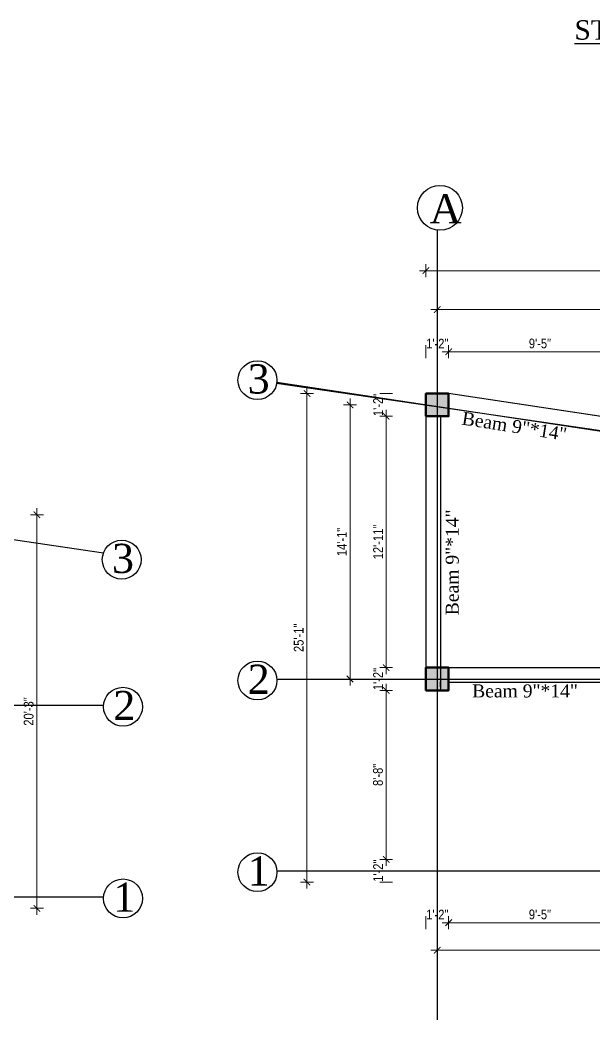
# Model space of a CAD drawing. Header units: inches. Extents: x -10117506 to -5032697, y -6529230 to -3254494.
# Drawn here: x -5041607 to -5041253, y -3261052 to -3260435 of the extents above; entities that cross this region are included whole.
import ezdxf
from ezdxf.enums import TextEntityAlignment as Align

# ---------------------------------------------------------------- set-up
doc = ezdxf.new("R2010")
doc.units = ezdxf.units.IN
doc.header["$LTSCALE"] = 2
doc.header["$MEASUREMENT"] = 0
doc.header["$PDMODE"] = 34
doc.layers.get('0').update_dxf_attribs({"linetype": 'CONTINUOUS'})
doc.layers.get('DEFPOINTS').update_dxf_attribs({"color": 141, "linetype": 'CONTINUOUS'})
for name, color, linetype, lineweight in [('C-COLUMN', 1, 'CONTINUOUS', 50), ('DIM 1-100', 4, 'CONTINUOUS', 13), ('Toilet', 7, 'CONTINUOUS', 25)]:
    doc.layers.add(name, color=color, linetype=linetype, lineweight=lineweight)
doc.layers.add('WAll', color=20, linetype='CONTINUOUS')
doc.styles.add('ordinary', font='times.ttf')
doc.styles.get("Standard").update_dxf_attribs({"font": 'ARIALN.TTF'})
doc.dimstyles.new('1 by 96', dxfattribs={"dimtxt": 6, "dimasz": 4, "dimexe": 4, "dimexo": 4, "dimgap": 2, "dimtad": 1, "dimdec": 0, "dimzin": 0, "dimdsep": 46, "dimlunit": 4, "dimtxsty": 'Standard', "dimblk": 'ARCHTICK', "dimcen": 0, "dimdle": 4, "dimadec": 0, "dimazin": 0, "dimtfac": 1, "dimtdec": 0, "dimtix": 1, "dimtofl": 0, "dimtmove": 1, "dimatfit": 3, "dimldrblk": 'ARCHTICK', "dimfxl": 4, "dimfxlon": 1, "dimtolj": 1, "dimtzin": 0, "dimlwd": -1, "dimlwe": -1, "dimarcsym": 0})

# ---------------------------------------------------------------- blocks, each defined once
blk = doc.blocks.new('_ArchTick')
at = {"color": 0, "linetype": 'ByBlock', "const_width": 0.15}
blk.add_lwpolyline([(-0.5, -0.5), (0.5, 0.5)], dxfattribs=at)
blk = doc.blocks.new('*D642')
at = {"layer": 'DEFPOINTS', "color": 0, "transparency": 16777216}
for p in [(-5041668.04, -3260739.92), (-5041596.38, -3260739.92), (-5041677.61, -3260982.68)]:
    blk.add_point(p, dxfattribs=at)
at = {"layer": 'DIM 1-100', "color": 0, "transparency": 16777216}
for p, q in [((-5041596.38, -3260986.68), (-5041596.38, -3260735.92)), ((-5041600.38, -3260739.92), (-5041592.38, -3260739.92)), ((-5041600.38, -3260982.68), (-5041592.38, -3260982.68))]:
    blk.add_line(p, q, dxfattribs=at)
at = {"layer": 'DIM 1-100', "color": 0, "transparency": 16777216, "xscale": 4, "yscale": 4, "zscale": 4}
for p, rotation in [((-5041596.38, -3260739.92), 90), ((-5041596.38, -3260982.68), 270)]:
    blk.add_blockref('_ArchTick', p, dxfattribs=dict(at, rotation=rotation))
at = {"layer": 'DIM 1-100', "color": 0, "transparency": 16777216, "insert": (-5041601.44, -3260861.3), "char_height": 6, "attachment_point": 5, "rotation": 90}
blk.add_mtext('\\A1;20\'-3"', dxfattribs=at)
blk = doc.blocks.new('*D504')
at = {"layer": 'DEFPOINTS', "color": 0, "transparency": 16777216}
for p in [(-5041367.71, -3260665.18), (-5041380.88, -3260679.18), (-5041367.71, -3260679.18)]:
    blk.add_point(p, dxfattribs=at)
at = {"layer": 'DIM 1-100', "color": 0, "transparency": 16777216}
for p, q in [((-5041376.88, -3260665.18), (-5041384.88, -3260665.18)), ((-5041376.88, -3260679.18), (-5041384.88, -3260679.18))]:
    blk.add_line(p, q, dxfattribs=at)
at = {"layer": 'DIM 1-100', "color": 0, "transparency": 16777216, "insert": (-5041385.9, -3260672.18), "char_height": 6, "attachment_point": 5, "rotation": 90}
blk.add_mtext('\\A1;1\'-2"', dxfattribs=at)
blk = doc.blocks.new('*D505')
at = {"layer": 'DEFPOINTS', "color": 0, "transparency": 16777216}
for p in [(-5041367.71, -3260679.18), (-5041380.88, -3260834.24), (-5041367.71, -3260834.24)]:
    blk.add_point(p, dxfattribs=at)
at = {"layer": 'DIM 1-100', "color": 0, "transparency": 16777216}
for p, q in [((-5041380.88, -3260675.18), (-5041380.88, -3260838.24)), ((-5041376.88, -3260679.18), (-5041384.88, -3260679.18)), ((-5041376.88, -3260834.24), (-5041384.88, -3260834.24))]:
    blk.add_line(p, q, dxfattribs=at)
at = {"layer": 'DIM 1-100', "color": 0, "transparency": 16777216, "xscale": 4, "yscale": 4, "zscale": 4}
for p, rotation in [((-5041380.88, -3260679.18), 90), ((-5041380.88, -3260834.24), 270)]:
    blk.add_blockref('_ArchTick', p, dxfattribs=dict(at, rotation=rotation))
at = {"layer": 'DIM 1-100', "color": 0, "transparency": 16777216, "insert": (-5041385.9, -3260756.71), "char_height": 6, "attachment_point": 5, "rotation": 90}
blk.add_mtext('\\A1;12\'-11"', dxfattribs=at)
blk = doc.blocks.new('*D506')
at = {"layer": 'DEFPOINTS', "color": 0, "transparency": 16777216}
for p in [(-5041367.71, -3260834.24), (-5041380.88, -3260848.24), (-5041367.71, -3260848.24)]:
    blk.add_point(p, dxfattribs=at)
at = {"layer": 'DIM 1-100', "color": 0, "transparency": 16777216}
for p, q in [((-5041376.88, -3260834.24), (-5041384.88, -3260834.24)), ((-5041376.88, -3260848.24), (-5041384.88, -3260848.24))]:
    blk.add_line(p, q, dxfattribs=at)
at = {"layer": 'DIM 1-100', "color": 0, "transparency": 16777216, "insert": (-5041385.9, -3260841.24), "char_height": 6, "attachment_point": 5, "rotation": 90}
blk.add_mtext('\\A1;1\'-2"', dxfattribs=at)
blk = doc.blocks.new('*D507')
at = {"layer": 'DEFPOINTS', "color": 0, "transparency": 16777216}
for p in [(-5041367.71, -3260848.24), (-5041380.88, -3260952.47), (-5041367.71, -3260952.47)]:
    blk.add_point(p, dxfattribs=at)
at = {"layer": 'DIM 1-100', "color": 0, "transparency": 16777216}
for p, q in [((-5041376.88, -3260848.24), (-5041384.88, -3260848.24)), ((-5041380.88, -3260844.24), (-5041380.88, -3260956.47)), ((-5041376.88, -3260952.47), (-5041384.88, -3260952.47))]:
    blk.add_line(p, q, dxfattribs=at)
at = {"layer": 'DIM 1-100', "color": 0, "transparency": 16777216, "xscale": 4, "yscale": 4, "zscale": 4}
for p, rotation in [((-5041380.88, -3260848.24), 90), ((-5041380.88, -3260952.47), 270)]:
    blk.add_blockref('_ArchTick', p, dxfattribs=dict(at, rotation=rotation))
at = {"layer": 'DIM 1-100', "color": 0, "transparency": 16777216, "insert": (-5041385.95, -3260900.36), "char_height": 6, "attachment_point": 5, "rotation": 90}
blk.add_mtext('\\A1;8\'-8"', dxfattribs=at)
blk = doc.blocks.new('*D508')
at = {"layer": 'DEFPOINTS', "color": 0, "transparency": 16777216}
for p in [(-5041367.71, -3260952.47), (-5041380.88, -3260966.47), (-5041367.71, -3260966.47)]:
    blk.add_point(p, dxfattribs=at)
at = {"layer": 'DIM 1-100', "color": 0, "transparency": 16777216}
for p, q in [((-5041376.88, -3260952.47), (-5041384.88, -3260952.47)), ((-5041376.88, -3260966.47), (-5041384.88, -3260966.47))]:
    blk.add_line(p, q, dxfattribs=at)
at = {"layer": 'DIM 1-100', "color": 0, "transparency": 16777216, "insert": (-5041385.9, -3260959.47), "char_height": 6, "attachment_point": 5, "rotation": 90}
blk.add_mtext('\\A1;1\'-2"', dxfattribs=at)
blk = doc.blocks.new('*D509')
at = {"layer": 'DEFPOINTS', "color": 0, "transparency": 16777216}
for p in [(-5041383.44, -3260665.18), (-5041429.75, -3260966.47), (-5041383.44, -3260966.47)]:
    blk.add_point(p, dxfattribs=at)
at = {"layer": 'DIM 1-100', "color": 0, "transparency": 16777216}
for p, q in [((-5041429.75, -3260661.18), (-5041429.75, -3260970.47)), ((-5041425.75, -3260665.18), (-5041433.75, -3260665.18)), ((-5041425.75, -3260966.47), (-5041433.75, -3260966.47))]:
    blk.add_line(p, q, dxfattribs=at)
at = {"layer": 'DIM 1-100', "color": 0, "transparency": 16777216, "xscale": 4, "yscale": 4, "zscale": 4}
for p, rotation in [((-5041429.75, -3260665.18), 90), ((-5041429.75, -3260966.47), 270)]:
    blk.add_blockref('_ArchTick', p, dxfattribs=dict(at, rotation=rotation))
at = {"layer": 'DIM 1-100', "color": 0, "transparency": 16777216, "insert": (-5041434.82, -3260815.83), "char_height": 6, "attachment_point": 5, "rotation": 90}
blk.add_mtext('\\A1;25\'-1"', dxfattribs=at)
blk = doc.blocks.new('*D510')
at = {"layer": 'DEFPOINTS', "color": 0, "transparency": 16777216}
for p in [(-5041356.35, -3260966.47), (-5041342.35, -3260966.47), (-5041342.35, -3260991.55)]:
    blk.add_point(p, dxfattribs=at)
at = {"layer": 'DIM 1-100', "color": 0, "transparency": 16777216}
for p, q in [((-5041356.35, -3260987.55), (-5041356.35, -3260995.55)), ((-5041342.35, -3260987.55), (-5041342.35, -3260995.55))]:
    blk.add_line(p, q, dxfattribs=at)
at = {"layer": 'DIM 1-100', "color": 0, "transparency": 16777216, "insert": (-5041349.35, -3260986.54), "char_height": 6, "attachment_point": 5}
blk.add_mtext('\\A1;1\'-2"', dxfattribs=at)
blk = doc.blocks.new('*D511')
at = {"layer": 'DEFPOINTS', "color": 0, "transparency": 16777216}
for p in [(-5041342.35, -3260966.47), (-5041229.7, -3260966.47), (-5041229.7, -3260991.55)]:
    blk.add_point(p, dxfattribs=at)
at = {"layer": 'DIM 1-100', "color": 0, "transparency": 16777216}
for p, q in [((-5041342.35, -3260987.55), (-5041342.35, -3260995.55)), ((-5041229.7, -3260987.55), (-5041229.7, -3260995.55)), ((-5041346.35, -3260991.55), (-5041225.7, -3260991.55))]:
    blk.add_line(p, q, dxfattribs=at)
at = {"layer": 'DIM 1-100', "color": 0, "transparency": 16777216, "xscale": 4, "yscale": 4, "zscale": 4, "rotation": 180}
blk.add_blockref('_ArchTick', (-5041342.35, -3260991.55), dxfattribs=at)
at = {"layer": 'DIM 1-100', "color": 0, "transparency": 16777216, "xscale": 4, "yscale": 4, "zscale": 4}
blk.add_blockref('_ArchTick', (-5041229.7, -3260991.55), dxfattribs=at)
at = {"layer": 'DIM 1-100', "color": 0, "transparency": 16777216, "insert": (-5041286.02, -3260986.49), "char_height": 6, "attachment_point": 5}
blk.add_mtext('\\A1;9\'-5"', dxfattribs=at)
blk = doc.blocks.new('*D577')
at = {"layer": 'DEFPOINTS', "color": 0, "transparency": 16777216}
for p in [(-5041349.35, -3260966.47), (-5040971.24, -3260966.47), (-5040971.24, -3261008.56)]:
    blk.add_point(p, dxfattribs=at)
at = {"layer": 'DIM 1-100', "color": 0, "transparency": 16777216}
for p, q in [((-5041353.35, -3261008.56), (-5040967.24, -3261008.56)), ((-5041349.35, -3261004.56), (-5041349.35, -3261012.56)), ((-5040971.24, -3261004.56), (-5040971.24, -3261012.56))]:
    blk.add_line(p, q, dxfattribs=at)
at = {"layer": 'DIM 1-100', "color": 0, "transparency": 16777216, "xscale": 4, "yscale": 4, "zscale": 4, "rotation": 180}
blk.add_blockref('_ArchTick', (-5041349.35, -3261008.56), dxfattribs=at)
at = {"layer": 'DIM 1-100', "color": 0, "transparency": 16777216, "xscale": 4, "yscale": 4, "zscale": 4}
blk.add_blockref('_ArchTick', (-5040971.24, -3261008.56), dxfattribs=at)
at = {"layer": 'DIM 1-100', "color": 0, "transparency": 16777216, "insert": (-5041160.3, -3261003.5), "char_height": 6, "attachment_point": 5}
blk.add_mtext('\\A1;31\'-6"', dxfattribs=at)
blk = doc.blocks.new('*D586')
at = {"layer": 'DEFPOINTS', "color": 0, "transparency": 16777216}
for p in [(-5041342.35, -3260639.39), (-5041356.35, -3260665.18), (-5041342.35, -3260665.18)]:
    blk.add_point(p, dxfattribs=at)
at = {"layer": 'DIM 1-100', "color": 0, "transparency": 16777216}
for p, q in [((-5041356.35, -3260643.39), (-5041356.35, -3260635.39)), ((-5041342.35, -3260643.39), (-5041342.35, -3260635.39))]:
    blk.add_line(p, q, dxfattribs=at)
at = {"layer": 'DIM 1-100', "color": 0, "transparency": 16777216, "insert": (-5041349.35, -3260634.37), "char_height": 6, "attachment_point": 5}
blk.add_mtext('\\A1;1\'-2"', dxfattribs=at)
blk = doc.blocks.new('*D587')
at = {"layer": 'DEFPOINTS', "color": 0, "transparency": 16777216}
for p in [(-5041229.7, -3260639.39), (-5041342.35, -3260665.18), (-5041229.7, -3260684.3)]:
    blk.add_point(p, dxfattribs=at)
at = {"layer": 'DIM 1-100', "color": 0, "transparency": 16777216}
for p, q in [((-5041342.35, -3260643.39), (-5041342.35, -3260635.39)), ((-5041229.7, -3260643.39), (-5041229.7, -3260635.39)), ((-5041346.35, -3260639.39), (-5041225.7, -3260639.39))]:
    blk.add_line(p, q, dxfattribs=at)
at = {"layer": 'DIM 1-100', "color": 0, "transparency": 16777216, "xscale": 4, "yscale": 4, "zscale": 4, "rotation": 180}
blk.add_blockref('_ArchTick', (-5041342.35, -3260639.39), dxfattribs=at)
at = {"layer": 'DIM 1-100', "color": 0, "transparency": 16777216, "xscale": 4, "yscale": 4, "zscale": 4}
blk.add_blockref('_ArchTick', (-5041229.7, -3260639.39), dxfattribs=at)
at = {"layer": 'DIM 1-100', "color": 0, "transparency": 16777216, "insert": (-5041286.02, -3260634.32), "char_height": 6, "attachment_point": 5}
blk.add_mtext('\\A1;9\'-5"', dxfattribs=at)
blk = doc.blocks.new('*D593')
at = {"layer": 'DEFPOINTS', "color": 0, "transparency": 16777216}
for p in [(-5040962.14, -3260613.35), (-5041349.35, -3260665.18), (-5040962.14, -3260723.65)]:
    blk.add_point(p, dxfattribs=at)
at = {"layer": 'DIM 1-100', "color": 0, "transparency": 16777216}
for p, q in [((-5041353.35, -3260613.35), (-5040958.14, -3260613.35)), ((-5041349.35, -3260617.35), (-5041349.35, -3260609.35)), ((-5040962.14, -3260617.35), (-5040962.14, -3260609.35))]:
    blk.add_line(p, q, dxfattribs=at)
at = {"layer": 'DIM 1-100', "color": 0, "transparency": 16777216, "xscale": 4, "yscale": 4, "zscale": 4, "rotation": 180}
blk.add_blockref('_ArchTick', (-5041349.35, -3260613.35), dxfattribs=at)
at = {"layer": 'DIM 1-100', "color": 0, "transparency": 16777216, "xscale": 4, "yscale": 4, "zscale": 4}
blk.add_blockref('_ArchTick', (-5040962.14, -3260613.35), dxfattribs=at)
at = {"layer": 'DIM 1-100', "color": 0, "transparency": 16777216, "insert": (-5041155.74, -3260608.29), "char_height": 6, "attachment_point": 5}
blk.add_mtext('\\A1;32\'-3"', dxfattribs=at)
blk = doc.blocks.new('*D594')
at = {"layer": 'DEFPOINTS', "color": 0, "transparency": 16777216}
for p in [(-5040955.14, -3260589.39), (-5041356.35, -3260665.18), (-5040955.14, -3260723.65)]:
    blk.add_point(p, dxfattribs=at)
at = {"layer": 'DIM 1-100', "color": 0, "transparency": 16777216}
for p, q in [((-5041360.35, -3260589.39), (-5040951.14, -3260589.39)), ((-5041356.35, -3260593.39), (-5041356.35, -3260585.39)), ((-5040955.14, -3260593.39), (-5040955.14, -3260585.39))]:
    blk.add_line(p, q, dxfattribs=at)
at = {"layer": 'DIM 1-100', "color": 0, "transparency": 16777216, "xscale": 4, "yscale": 4, "zscale": 4, "rotation": 180}
blk.add_blockref('_ArchTick', (-5041356.35, -3260589.39), dxfattribs=at)
at = {"layer": 'DIM 1-100', "color": 0, "transparency": 16777216, "xscale": 4, "yscale": 4, "zscale": 4}
blk.add_blockref('_ArchTick', (-5040955.14, -3260589.39), dxfattribs=at)
at = {"layer": 'DIM 1-100', "color": 0, "transparency": 16777216, "insert": (-5041155.74, -3260584.33), "char_height": 6, "attachment_point": 5}
blk.add_mtext('\\A1;33\'-5"', dxfattribs=at)
blk = doc.blocks.new('*D707')
at = {"layer": 'DEFPOINTS', "color": 0, "transparency": 16777216}
for p in [(-5041356.35, -3260672.18), (-5041403.19, -3260841.24), (-5041356.35, -3260841.24)]:
    blk.add_point(p, dxfattribs=at)
at = {"layer": 'DIM 1-100', "color": 0, "transparency": 16777216}
for p, q in [((-5041403.19, -3260668.18), (-5041403.19, -3260845.24)), ((-5041399.19, -3260672.18), (-5041407.19, -3260672.18)), ((-5041399.19, -3260841.24), (-5041407.19, -3260841.24))]:
    blk.add_line(p, q, dxfattribs=at)
at = {"layer": 'DIM 1-100', "color": 0, "transparency": 16777216, "xscale": 4, "yscale": 4, "zscale": 4}
for p, rotation in [((-5041403.19, -3260672.18), 90), ((-5041403.19, -3260841.24), 270)]:
    blk.add_blockref('_ArchTick', p, dxfattribs=dict(at, rotation=rotation))
at = {"layer": 'DIM 1-100', "color": 0, "transparency": 16777216, "insert": (-5041408.2, -3260756.71), "char_height": 6, "attachment_point": 5, "rotation": 90}
blk.add_mtext('\\A1;14\'-1"', dxfattribs=at)

msp = doc.modelspace()

# ---------------------------------------------------------------- hatches: boundary and pattern name
at = {"layer": 'C-COLUMN'}
h = msp.add_hatch(color=256, dxfattribs=at)
h.dxf.hatch_style = 1
h.paths.add_polyline_path([(-5041342.35, -3260665.18), (-5041356.35, -3260665.18), (-5041356.35, -3260679.18), (-5041342.35, -3260679.18)])
h = msp.add_hatch(color=256, dxfattribs=at)
h.dxf.hatch_style = 1
h.paths.add_polyline_path([(-5041342.35, -3260834.24), (-5041356.35, -3260834.24), (-5041356.35, -3260848.24), (-5041342.35, -3260848.24)])

# ---------------------------------------------------------------- linework, layer by layer
msp.add_line((-5041349.35, -3260563.92), (-5041349.35, -3261051.56))
for points in [[(-5041356.35, -3260679.18), (-5041342.35, -3260679.18), (-5041342.35, -3260665.18), (-5041356.35, -3260665.18)], [(-5041356.35, -3260848.24), (-5041342.35, -3260848.24), (-5041342.35, -3260834.24), (-5041356.35, -3260834.24)]]:
    msp.add_lwpolyline(points, close=True, dxfattribs=at)
at = {"layer": 'Toilet'}
for p, q in [((-5041448.46, -3260658.75), (-5040841.89, -3260747.15)), ((-5042161.83, -3260674.96), (-5041555.26, -3260763.36)), ((-5041448.35, -3260841.24), (-5040841.73, -3260841.24)), ((-5042161.72, -3260857.45), (-5041555.1, -3260857.45)), ((-5041448.35, -3260959.47), (-5040841.73, -3260959.47)), ((-5042161.72, -3260975.68), (-5041555.1, -3260975.68))]:
    msp.add_line(p, q, dxfattribs=at)
for centre, radius in [((-5041347.71, -3260550.63), 13.84), ((-5041460.31, -3260656.92), 12), ((-5041544.04, -3260767.61), 12), ((-5041460.31, -3260842.15), 12), ((-5041543.23, -3260858.36), 12), ((-5041460.31, -3260960.38), 12), ((-5041543.23, -3260976.59), 12)]:
    msp.add_circle(centre, radius, dxfattribs=at)
at = {"layer": 'WAll'}
for p, q in [((-5041098.2, -3260702.04), (-5041342.35, -3260665.18)), ((-5041098.2, -3260702.04), (-5041342.35, -3260665.18)), ((-5041356.35, -3260679.18), (-5041356.35, -3260848.24)), ((-5041347.35, -3260679.18), (-5041347.35, -3260848.24)), ((-5041342.35, -3260834.24), (-5040973.58, -3260834.24)), ((-5041347.35, -3260846), (-5041347.35, -3260843)), ((-5041342.35, -3260843.24), (-5040973.58, -3260843.24))]:
    msp.add_line(p, q, dxfattribs=at)
for points in [[(-5041105.2, -3260710.08), (-5041448.39, -3260658.27)], [(-5041105.2, -3260710.08), (-5041448.39, -3260658.27)], [(-5041098.2, -3260702.04), (-5041342.35, -3260665.18)]]:
    msp.add_lwpolyline(points, dxfattribs=at)

# ---------------------------------------------------------------- texts
at = {"layer": 'Toilet', "char_height": 18, "width": 45.2776, "attachment_point": 1, "style": 'ordinary'}
for s, insert in [('A', (-5041354.03, -3260542.23)), ('3', (-5041466.35, -3260647.16)), ('3', (-5041550.07, -3260757.84)), ('2', (-5041466.35, -3260832.39)), ('2', (-5041549.27, -3260848.6)), ('1', (-5041466.35, -3260950.62)), ('1', (-5041549.27, -3260966.83))]:
    msp.add_mtext(s, dxfattribs=dict(at, insert=insert))
at = {"layer": 'Toilet', "char_height": 8, "attachment_point": 9, "style": 'ordinary'}
for insert, rotation in [((-5041270.18, -3260694.47), 351.06588), ((-5041336.02, -3260736.67), 90)]:
    msp.add_mtext('Beam 9"*14"', dxfattribs=dict(at, insert=insert, rotation=rotation))
at = {"layer": 'Toilet', "insert": (-5041262.6, -3260852.71), "char_height": 8, "attachment_point": 9, "style": 'ordinary'}
msp.add_mtext('Beam 9"*14"', dxfattribs=at)
at = {"layer": 'WAll', "style": 'ordinary'}
msp.add_text('%%USTRAP BEAM PLAN', height=12, dxfattribs=at).set_placement((-5041182.11, -3260440.91), align=Align.MIDDLE_CENTER)

# ---------------------------------------------------------------- dimensions: what is measured, and where the dimension line sits
at = {"layer": 'DIM 1-100'}
for base, p1, p2, picture, middle in [((-5040955.14, -3260589.39), (-5041356.35, -3260665.18), (-5040955.14, -3260723.65), '*D594', (-5041155.74, -3260584.33)), ((-5040962.14, -3260613.35), (-5041349.35, -3260665.18), (-5040962.14, -3260723.65), '*D593', (-5041155.74, -3260608.29)), ((-5041342.35, -3260639.39), (-5041356.35, -3260665.18), (-5041342.35, -3260665.18), '*D586', (-5041349.35, -3260634.37)), ((-5041229.7, -3260639.39), (-5041342.35, -3260665.18), (-5041229.7, -3260684.3), '*D587', (-5041286.02, -3260634.32)), ((-5041342.35, -3260991.55), (-5041356.35, -3260966.47), (-5041342.35, -3260966.47), '*D510', (-5041349.35, -3260986.54)), ((-5040971.24, -3261008.56), (-5041349.35, -3260966.47), (-5040971.24, -3260966.47), '*D577', (-5041160.3, -3261003.5)), ((-5041229.7, -3260991.55), (-5041342.35, -3260966.47), (-5041229.7, -3260966.47), '*D511', (-5041286.02, -3260986.49))]:
    dim = msp.add_linear_dim(base=base, p1=p1, p2=p2, dimstyle='1 by 96', dxfattribs=at)
    dim.commit()
    dim.dimension.update_dxf_attribs({"geometry": picture, "text_midpoint": middle})
for base, p1, p2, picture, middle in [((-5041429.75, -3260966.47), (-5041383.44, -3260665.18), (-5041383.44, -3260966.47), '*D509', (-5041434.82, -3260815.83)), ((-5041380.88, -3260679.18), (-5041367.71, -3260665.18), (-5041367.71, -3260679.18), '*D504', (-5041385.9, -3260672.18)), ((-5041403.19, -3260841.24), (-5041356.35, -3260672.18), (-5041356.35, -3260841.24), '*D707', (-5041408.2, -3260756.71)), ((-5041380.88, -3260834.24), (-5041367.71, -3260679.18), (-5041367.71, -3260834.24), '*D505', (-5041385.9, -3260756.71)), ((-5041596.38, -3260739.92), (-5041677.61, -3260982.68), (-5041668.04, -3260739.92), '*D642', (-5041601.44, -3260861.3)), ((-5041380.88, -3260848.24), (-5041367.71, -3260834.24), (-5041367.71, -3260848.24), '*D506', (-5041385.9, -3260841.24)), ((-5041380.88, -3260952.47), (-5041367.71, -3260848.24), (-5041367.71, -3260952.47), '*D507', (-5041385.95, -3260900.36)), ((-5041380.88, -3260966.47), (-5041367.71, -3260952.47), (-5041367.71, -3260966.47), '*D508', (-5041385.9, -3260959.47))]:
    dim = msp.add_linear_dim(base=base, p1=p1, p2=p2, angle=90, dimstyle='1 by 96', dxfattribs=at)
    dim.commit()
    dim.dimension.update_dxf_attribs({"geometry": picture, "text_midpoint": middle})

doc.saveas('drawing.dxf')
